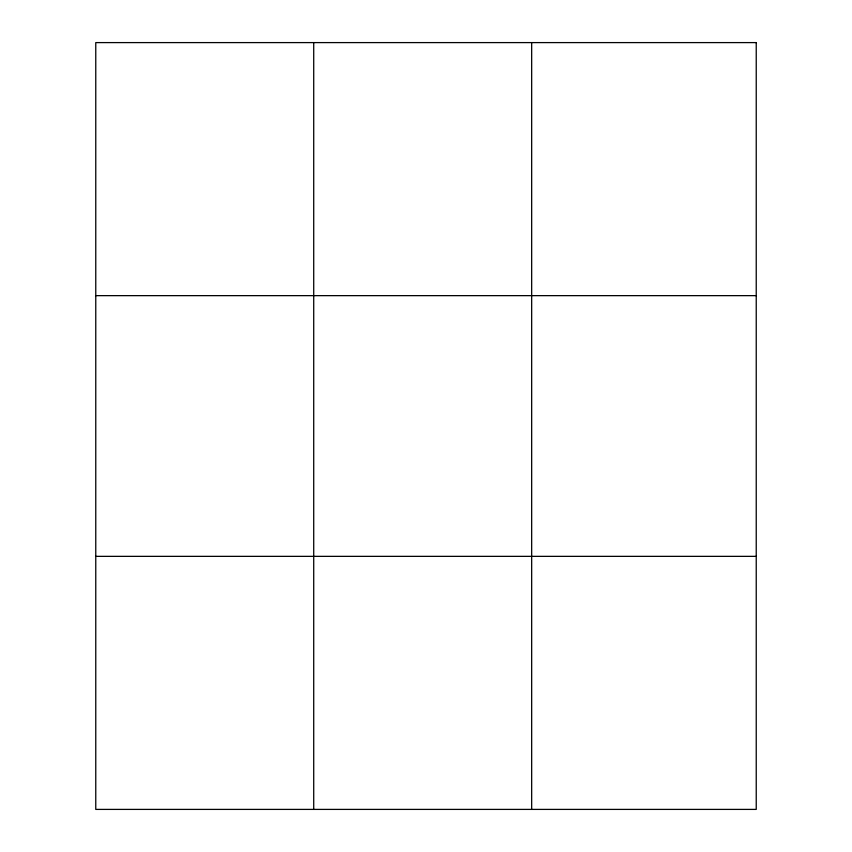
<?xml version="1.0" encoding="UTF-8"?>
<svg xmlns="http://www.w3.org/2000/svg" width="852" height="852" viewBox="0 0 852 852"><rect width="100%" height="100%" fill="white"/><g stroke="black" fill="none" stroke-linecap="round" stroke-linejoin="round"><path stroke-width="1.28" d="M313.717 809.4L313.717 42.6M531.669 809.4L531.669 42.6M95.765 295.644L756.235 295.644M95.765 556.356L756.235 556.356M756.235 42.6L756.235 809.4L95.765 809.4L95.765 42.6L756.235 42.6"/></g></svg>
